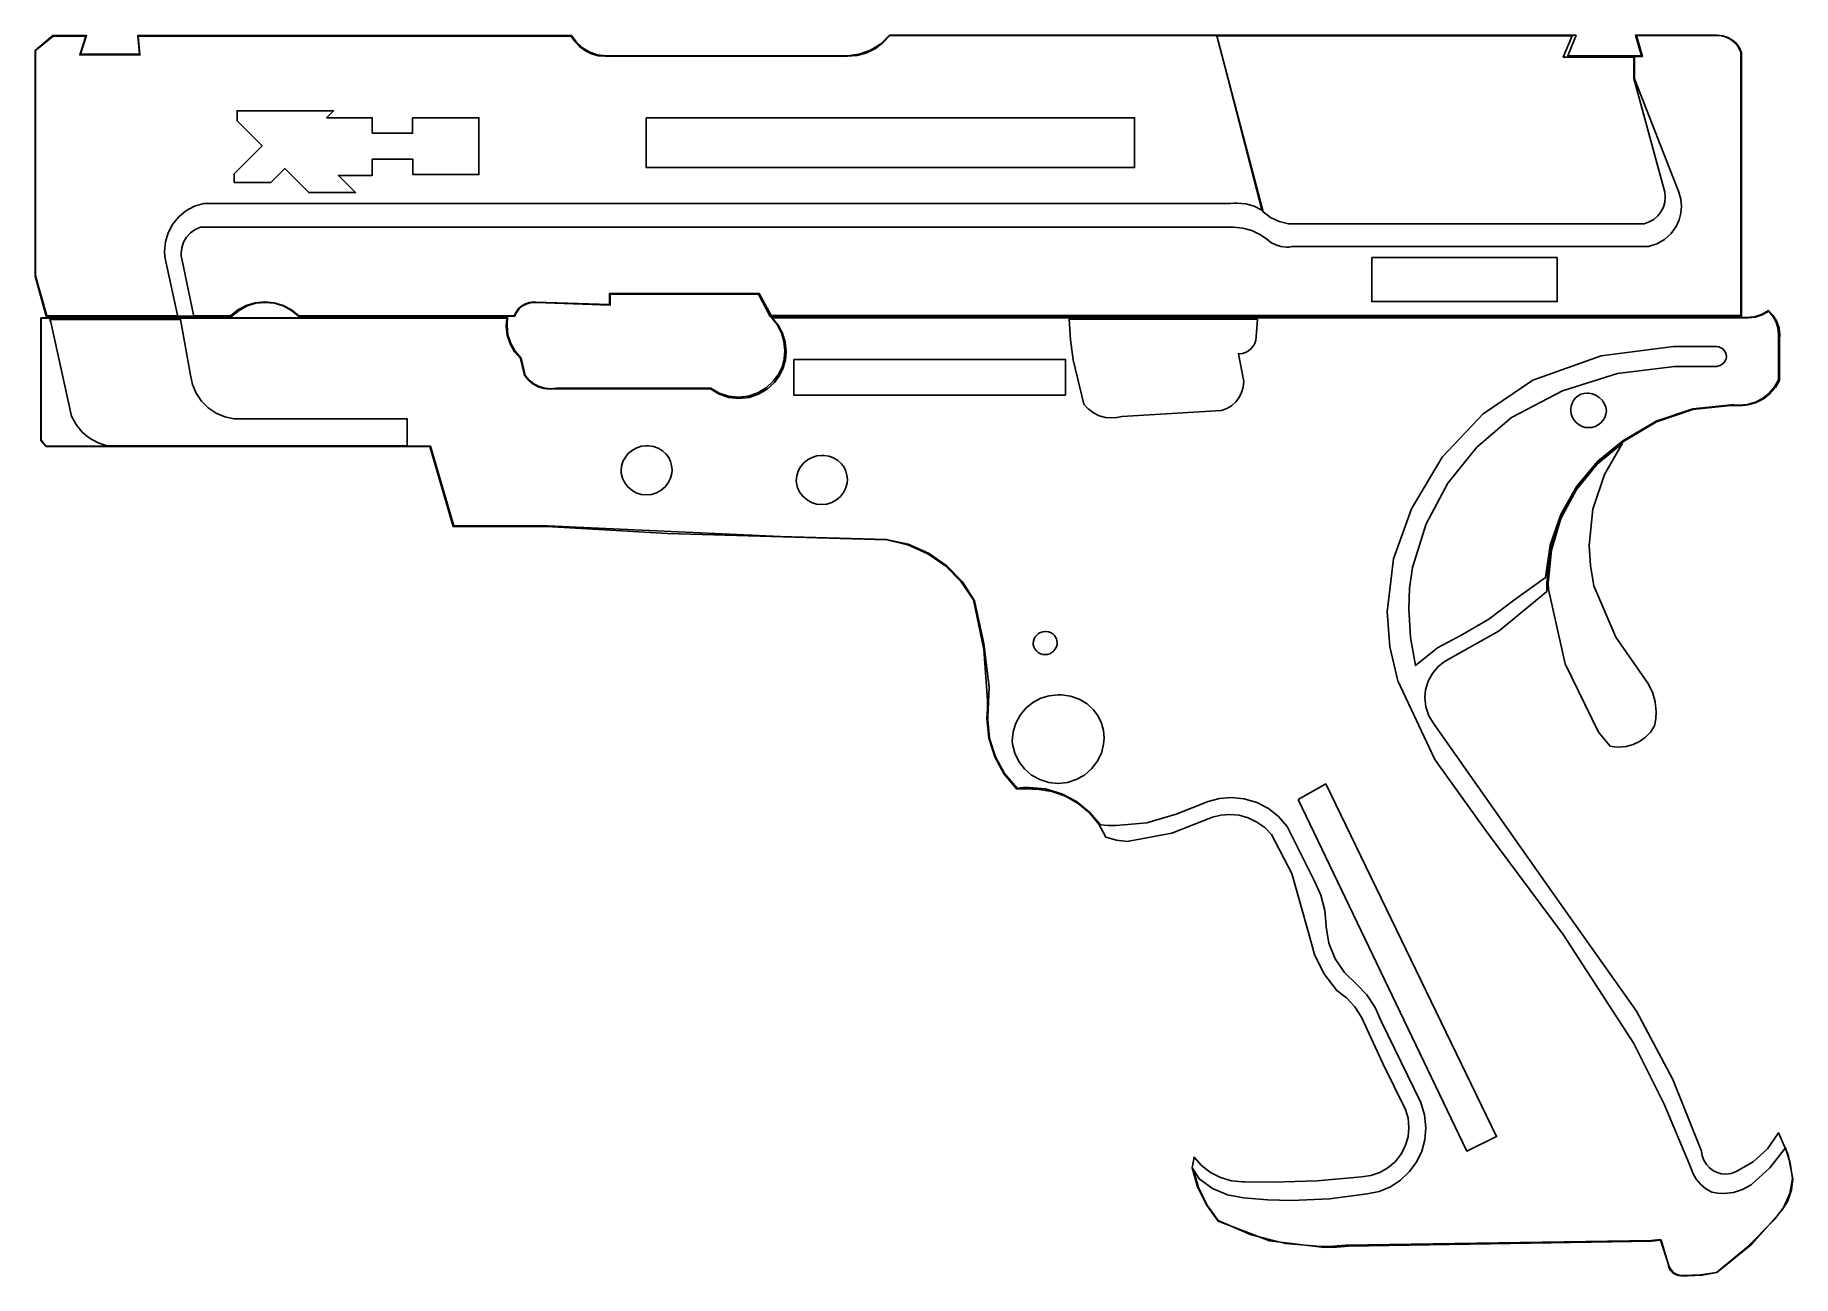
# Model space of a CAD drawing. Header units: millimetres. Extents: x 0 to 38.1, y 0 to 26.9.
import ezdxf

# ---------------------------------------------------------------- set-up
doc = ezdxf.new("R2010")
doc.units = ezdxf.units.MM

msp = doc.modelspace()

# ---------------------------------------------------------------- linework, layer by layer
for points in [[(0.38, 26.886), (1.113, 26.886), (0.984, 26.48), (2.259, 26.48), (2.225, 26.886), (11.627, 26.886), (11.732, 26.74), (11.865, 26.618), (12.02, 26.526), (12.19, 26.468), (12.368, 26.445), (17.607, 26.445), (17.865, 26.481), (18.11, 26.57), (18.33, 26.709), (18.516, 26.891), (33.401, 26.891), (33.22, 26.45), (34.819, 26.45), (34.692, 26.895), (36.457, 26.895), (36.468, 26.895), (36.582, 26.883), (36.691, 26.847), (36.791, 26.789), (36.876, 26.712), (36.943, 26.619), (36.99, 26.514), (36.99, 20.798), (15.935, 20.798), (15.679, 21.282), (12.466, 21.282), (12.466, 21.042), (10.859, 21.102), (10.821, 21.103), (10.729, 21.094), (10.64, 21.066), (10.559, 21.02), (10.489, 20.959), (10.433, 20.885), (10.393, 20.801), (5.707, 20.801), (5.553, 20.929), (5.377, 21.024), (5.185, 21.083), (4.986, 21.103), (4.787, 21.083), (4.595, 21.024), (4.419, 20.929), (4.265, 20.801), (0.24, 20.801), (0, 21.672), (0, 26.563)], [(3.092, 20.81), (0.253, 20.81), (0.011, 21.674), (0.011, 26.559), (0.387, 26.875), (1.098, 26.875), (0.965, 26.467), (2.272, 26.467), (2.236, 26.875), (11.621, 26.875), (11.703, 26.75), (11.806, 26.642), (11.927, 26.554), (12.061, 26.489), (12.205, 26.449), (12.353, 26.436), (12.39, 26.437), (17.606, 26.437), (17.611, 26.437), (17.821, 26.456), (18.025, 26.513), (18.214, 26.606), (18.384, 26.732), (18.528, 26.886), (25.611, 26.886), (26.59, 23.098), (26.422, 23.185), (26.241, 23.238), (26.053, 23.256), (25.981, 23.254), (25.91, 23.246), (3.653, 23.246), (3.453, 23.185), (3.268, 23.086), (3.107, 22.952), (2.975, 22.789), (2.882, 22.61), (2.824, 22.416), (2.804, 22.214), (2.811, 22.099), (2.83, 21.985), (3.089, 20.826)], [(34.671, 26.423), (34.671, 25.945), (35.632, 23.493), (35.673, 23.342), (35.687, 23.186), (35.674, 23.035), (35.635, 22.888), (35.573, 22.75), (35.461, 22.593), (35.319, 22.464), (35.153, 22.369), (34.969, 22.311), (27.243, 22.311), (27.183, 22.302), (27.122, 22.299), (27.003, 22.311), (26.89, 22.346), (26.785, 22.402), (26.693, 22.478), (26.549, 22.571), (26.371, 22.659), (26.179, 22.713), (25.981, 22.731), (25.932, 22.73), (3.582, 22.73), (3.467, 22.68), (3.365, 22.607), (3.281, 22.514), (3.217, 22.405), (3.178, 22.286), (3.165, 22.161), (3.168, 22.103), (3.176, 22.046), (3.433, 20.833), (3.437, 20.81), (4.231, 20.81), (4.391, 20.939), (4.572, 21.035), (4.769, 21.095), (4.974, 21.115), (5.178, 21.095), (5.375, 21.035), (5.556, 20.939), (5.716, 20.81), (10.385, 20.81), (10.423, 20.893), (10.478, 20.967), (10.547, 21.028), (10.626, 21.074), (10.714, 21.102), (10.805, 21.111), (10.863, 21.107), (12.446, 21.057), (12.446, 21.291), (15.696, 21.291), (15.951, 20.815), (36.97, 20.815), (36.97, 26.525), (36.928, 26.619), (36.869, 26.704), (36.794, 26.775), (36.706, 26.83), (36.609, 26.867), (36.507, 26.885), (34.71, 26.885), (34.84, 26.43), (34.671, 26.43)], [(25.693, 26.882), (33.315, 26.882), (33.124, 26.421), (34.652, 26.421), (34.652, 25.954), (35.327, 23.49), (35.336, 23.387), (35.325, 23.274), (35.293, 23.165), (35.241, 23.064), (35.171, 22.975), (35.085, 22.901), (34.987, 22.845), (34.88, 22.808), (27.165, 22.808), (26.966, 22.854), (26.781, 22.94), (26.616, 23.062), (25.617, 26.882)], [(4.381, 25.255), (6.469, 25.255), (6.317, 25.103), (7.306, 25.103), (7.306, 24.769), (8.181, 24.769), (8.181, 25.103), (9.619, 25.103), (9.619, 23.871), (8.187, 23.871), (8.187, 24.205), (7.307, 24.205), (7.307, 23.855), (6.574, 23.855), (6.946, 23.483), (5.929, 23.483), (5.409, 24.003), (5.11, 23.703), (4.311, 23.703), (4.311, 23.889), (4.918, 24.495), (4.376, 25.036), (4.376, 25.255)], [(13.245, 25.104), (23.833, 25.104), (23.833, 24.023), (13.245, 24.023)], [(28.971, 22.074), (32.994, 22.074), (32.994, 21.118), (28.971, 21.118)], [(8.553, 17.977), (9.058, 16.247), (11.088, 16.247), (13.708, 16.09), (18.459, 15.955), (18.919, 15.846), (19.352, 15.653), (19.741, 15.383), (20.073, 15.046), (20.337, 14.654), (20.567, 13.577), (20.645, 12.478), (20.642, 12.293), (20.635, 12.188), (20.632, 12.083), (20.675, 11.659), (20.801, 11.251), (21.006, 10.876), (21.281, 10.55), (21.386, 10.556), (21.49, 10.558), (21.764, 10.544), (22.035, 10.502), (22.335, 10.398), (22.612, 10.24), (22.855, 10.034), (23.057, 9.788), (23.21, 9.508), (23.438, 9.442), (23.675, 9.419), (23.707, 9.42), (24.638, 9.597), (25.521, 9.943), (25.702, 9.986), (25.887, 10.001), (26.095, 9.983), (26.296, 9.928), (26.484, 9.838), (26.653, 9.716), (26.798, 9.566), (27.242, 8.719), (27.612, 7.413), (27.728, 6.967), (27.931, 6.554), (28.213, 6.189), (28.426, 6.029), (28.605, 5.834), (28.747, 5.608), (29.211, 4.602), (29.704, 3.609), (29.76, 3.416), (29.778, 3.216), (29.759, 3.011), (29.7, 2.813), (29.605, 2.631), (29.478, 2.471), (29.323, 2.338), (29.145, 2.238), (28.952, 2.172), (28.75, 2.144), (27.787, 2.057), (26.82, 2.028), (26.214, 2.04), (26.173, 2.039), (25.93, 2.062), (25.695, 2.13), (25.477, 2.241), (25.283, 2.39), (25.12, 2.573), (25.079, 2.343), (25.198, 1.927), (25.388, 1.538), (25.642, 1.187), (26.759, 0.758), (27.946, 0.612), (28.207, 0.619), (28.468, 0.64), (35.041, 0.751), (35.232, 0.773), (35.394, 0.267), (35.403, 0.214), (35.421, 0.164), (35.449, 0.118), (35.485, 0.079), (35.527, 0.046), (35.575, 0.022), (35.626, 0.007), (35.68, 0.002), (35.694, 0.003), (35.756, 0.001), (35.819, 0), (36.136, 0.017), (36.45, 0.069), (37.208, 0.689), (37.861, 1.418), (37.989, 1.628), (38.07, 1.861), (38.1, 2.104), (38, 2.62), (37.791, 3.102), (37.55, 2.756), (37.239, 2.47), (36.874, 2.259), (36.762, 2.219), (36.644, 2.206), (36.552, 2.214), (36.462, 2.239), (36.377, 2.279), (36.294, 2.34), (36.225, 2.417), (36.171, 2.505), (36.137, 2.603), (36.122, 2.705), (35.499, 4.259), (34.711, 5.737), (32.868, 8.34), (30.317, 11.969), (30.211, 12.142), (30.146, 12.334), (30.124, 12.535), (30.128, 12.619), (30.14, 12.702), (30.194, 12.888), (30.286, 13.059), (30.411, 13.206), (30.565, 13.325), (31.735, 13.983), (32.771, 14.837), (32.768, 14.931), (32.766, 15.025), (32.838, 15.747), (33.052, 16.441), (33.398, 17.078), (33.863, 17.635), (34.429, 18.089), (35.143, 18.515), (35.932, 18.778), (36.759, 18.868), (36.867, 18.866), (36.954, 18.862), (37.132, 18.879), (37.304, 18.929), (37.463, 19.01), (37.604, 19.12), (37.722, 19.255), (37.812, 19.409), (37.812, 20.308), (37.817, 20.394), (37.801, 20.543), (37.754, 20.686), (37.677, 20.815), (37.574, 20.924), (37.424, 20.841), (37.26, 20.79), (37.089, 20.772), (37.054, 20.773), (15.958, 20.773), (16.083, 20.62), (16.175, 20.445), (16.232, 20.256), (16.251, 20.06), (16.236, 19.881), (16.189, 19.708), (16.112, 19.546), (16.008, 19.401), (15.849, 19.251), (15.662, 19.14), (15.455, 19.07), (15.239, 19.047), (15.028, 19.069), (14.827, 19.134), (14.644, 19.24), (11.298, 19.24), (11.239, 19.232), (11.179, 19.23), (11.05, 19.242), (10.925, 19.279), (10.809, 19.338), (10.707, 19.418), (10.622, 19.516), (10.535, 19.895), (10.405, 20.043), (10.308, 20.214), (10.248, 20.401), (10.228, 20.597), (10.232, 20.682), (10.243, 20.766), (0.125, 20.766), (0.125, 18.102), (0.229, 17.978), (8.033, 17.978)], [(23.09, 9.776), (23.261, 9.763), (23.433, 9.759), (24.096, 9.822), (24.735, 10.01), (25.424, 10.282), (25.669, 10.346), (25.922, 10.368), (26.205, 10.341), (26.478, 10.26), (26.731, 10.13), (26.954, 9.954), (27.14, 9.739), (27.732, 8.559), (27.87, 8.25), (27.954, 7.921), (27.982, 7.584), (27.982, 7.569), (28.042, 7.212), (28.177, 6.875), (28.38, 6.574), (28.642, 6.323), (28.866, 6.088), (29.047, 5.817), (29.178, 5.519), (30.036, 3.756), (30.117, 3.487), (30.145, 3.206), (30.122, 2.952), (30.055, 2.706), (29.946, 2.476), (29.791, 2.261), (29.599, 2.077), (29.377, 1.932), (29.131, 1.83), (28.872, 1.775), (28.054, 1.67), (27.231, 1.635), (26.711, 1.649), (26.193, 1.691), (25.845, 1.755), (25.52, 1.894), (25.232, 2.1), (25.102, 2.316), (25.216, 1.914), (25.4, 1.538), (25.646, 1.199), (26.355, 0.888), (27.106, 0.698), (27.878, 0.634), (28.145, 0.642), (28.412, 0.665), (35.028, 0.767), (35.229, 0.789), (35.245, 0.772), (35.401, 0.264), (35.42, 0.204), (35.449, 0.149), (35.489, 0.1), (35.537, 0.059), (35.591, 0.028), (35.65, 0.008), (35.748, 0.007), (36.098, 0.023), (36.445, 0.072), (37.101, 0.616), (37.699, 1.222), (37.897, 1.485), (38.032, 1.786), (38.096, 2.109), (38.039, 2.446), (37.944, 2.775), (37.604, 2.341), (37.193, 1.974), (37.012, 1.869), (36.814, 1.804), (36.606, 1.782), (36.475, 1.791), (36.346, 1.817), (36.216, 1.888), (36.102, 1.982), (36.006, 2.095), (35.933, 2.224), (35.884, 2.364), (35.312, 3.72), (34.653, 5.036), (33.12, 7.398), (31.44, 9.658), (30.342, 11.193), (29.536, 12.899), (29.365, 13.638), (29.308, 14.394), (29.441, 15.542), (29.835, 16.629), (30.498, 17.744), (31.388, 18.688), (32.463, 19.413), (33.948, 19.943), (35.511, 20.143), (36.447, 20.143), (36.494, 20.135), (36.539, 20.118), (36.579, 20.092), (36.613, 20.058), (36.64, 20.018), (36.657, 19.973), (36.664, 19.925), (36.654, 19.881), (36.636, 19.838), (36.61, 19.801), (36.577, 19.768), (36.54, 19.742), (36.497, 19.724), (36.453, 19.714), (35.535, 19.714), (34.298, 19.559), (33.108, 19.186), (32.004, 18.607), (31.247, 17.96), (30.622, 17.183), (30.152, 16.304), (29.854, 15.353), (29.794, 14.907), (29.774, 14.457), (29.812, 13.839), (29.924, 13.229), (30.398, 13.613), (30.936, 13.9), (31.511, 14.235), (32.043, 14.636), (32.742, 15.138), (32.841, 15.837), (33.068, 16.505), (33.415, 17.119), (33.871, 17.657), (34.418, 18.102), (35.138, 18.527), (35.932, 18.791), (36.763, 18.88), (36.822, 18.879), (36.879, 18.874), (36.937, 18.872), (37.115, 18.889), (37.287, 18.94), (37.445, 19.022), (37.586, 19.133), (37.702, 19.268), (37.791, 19.423), (37.791, 20.422), (37.774, 20.557), (37.732, 20.687), (37.665, 20.806), (37.576, 20.909), (37.437, 20.834), (37.287, 20.785), (37.13, 20.764), (15.978, 20.764), (16.106, 20.609), (16.201, 20.432), (16.259, 20.24), (16.279, 20.04), (16.263, 19.858), (16.214, 19.681), (16.135, 19.517), (16.027, 19.368), (15.868, 19.221), (15.68, 19.11), (15.474, 19.041), (15.257, 19.018), (15.037, 19.042), (14.828, 19.113), (14.638, 19.227), (11.248, 19.227), (11.161, 19.221), (11.031, 19.234), (10.906, 19.273), (10.791, 19.335), (10.691, 19.419), (10.609, 19.521), (10.523, 19.883), (10.391, 20.03), (10.293, 20.202), (10.232, 20.39), (10.211, 20.587), (10.215, 20.674), (10.227, 20.761), (0.133, 20.761), (0.133, 18.112), (0.235, 17.985), (8.566, 17.985), (9.073, 16.257), (11.106, 16.257), (16.158, 16.027), (18.447, 15.962), (18.92, 15.859), (19.364, 15.666), (19.762, 15.39), (20.098, 15.042), (20.36, 14.635), (20.564, 13.707), (20.677, 12.763), (20.647, 12.107), (20.647, 12.062), (20.689, 11.648), (20.813, 11.251), (21.015, 10.887), (21.285, 10.571), (21.414, 10.584), (21.543, 10.589), (21.904, 10.554), (22.252, 10.45), (22.573, 10.281), (22.856, 10.053)], [(0.339, 20.672), (0.791, 18.636), (0.89, 18.453), (1.021, 18.291), (1.181, 18.157), (1.364, 18.055), (1.562, 17.99), (8.064, 17.99), (8.064, 18.576), (4.317, 18.576), (4.115, 18.618), (3.925, 18.699), (3.753, 18.814), (3.607, 18.96), (3.491, 19.132), (3.411, 19.322), (3.369, 19.525), (3.147, 20.732), (0.32, 20.732)], [(26.493, 20.735), (22.411, 20.735), (22.443, 20.293), (22.502, 19.854), (22.73, 18.893), (22.826, 18.791), (22.939, 18.708), (23.065, 18.646), (23.2, 18.609), (23.34, 18.596), (23.448, 18.603), (23.554, 18.626), (25.714, 18.757), (25.828, 18.8), (25.932, 18.863), (26.023, 18.944), (26.097, 19.041), (26.152, 19.149), (26.185, 19.266), (26.197, 19.388), (26.083, 19.99), (26.097, 19.99), (26.168, 19.997), (26.235, 20.017), (26.298, 20.049), (26.353, 20.094), (26.4, 20.15), (26.435, 20.214), (26.457, 20.284), (26.464, 20.357), (26.464, 20.36)], [(16.446, 19.865), (22.333, 19.865), (22.333, 19.091), (16.446, 19.091)], [(33.673, 19.135), (33.643, 19.136), (33.573, 19.129), (33.506, 19.109), (33.445, 19.076), (33.391, 19.032), (33.346, 18.978), (33.313, 18.916), (33.293, 18.849), (33.286, 18.779), (33.287, 18.749), (33.298, 18.677), (33.323, 18.609), (33.36, 18.546), (33.408, 18.491), (33.466, 18.447), (33.531, 18.414), (33.601, 18.393), (33.673, 18.387), (33.746, 18.393), (33.815, 18.414), (33.88, 18.447), (33.938, 18.491), (33.986, 18.546), (34.023, 18.609), (34.048, 18.677), (34.059, 18.749), (34.043, 18.832), (34.011, 18.91), (33.964, 18.981), (33.905, 19.04), (33.834, 19.087), (33.756, 19.119)], [(13.293, 17.992), (13.254, 17.994), (13.146, 17.983), (13.042, 17.952), (12.946, 17.901), (12.862, 17.832), (12.793, 17.748), (12.742, 17.652), (12.711, 17.548), (12.7, 17.44), (12.702, 17.401), (12.729, 17.292), (12.779, 17.191), (12.847, 17.101), (12.933, 17.028), (13.031, 16.973), (13.139, 16.939), (13.251, 16.928), (13.363, 16.939), (13.471, 16.973), (13.569, 17.028), (13.655, 17.101), (13.723, 17.191), (13.773, 17.292), (13.8, 17.401), (13.805, 17.473), (13.797, 17.565), (13.773, 17.654), (13.734, 17.737), (13.68, 17.812), (13.6, 17.887), (13.506, 17.944), (13.402, 17.979)], [(34.411, 18.052), (33.86, 17.597), (33.409, 17.044), (33.074, 16.414), (32.867, 15.731), (32.798, 15.02), (32.8, 14.879), (33.164, 13.27), (33.884, 11.786), (34.142, 11.48), (34.236, 11.465), (34.33, 11.46), (34.486, 11.474), (34.637, 11.516), (34.778, 11.584), (34.904, 11.676), (35.012, 11.789), (35.098, 11.92), (35.129, 12.072), (35.139, 12.227), (35.119, 12.444), (35.058, 12.653), (34.959, 12.847), (34.264, 13.843), (33.788, 14.961), (33.711, 15.395), (33.685, 15.835), (33.768, 16.619), (34.014, 17.37)], [(17.092, 17.783), (17.053, 17.785), (16.945, 17.774), (16.841, 17.743), (16.745, 17.692), (16.661, 17.623), (16.593, 17.539), (16.541, 17.443), (16.51, 17.339), (16.499, 17.231), (16.501, 17.192), (16.528, 17.083), (16.578, 16.982), (16.647, 16.892), (16.732, 16.819), (16.83, 16.764), (16.938, 16.73), (17.05, 16.719), (17.162, 16.73), (17.27, 16.764), (17.368, 16.819), (17.454, 16.892), (17.522, 16.982), (17.572, 17.083), (17.6, 17.192), (17.605, 17.264), (17.596, 17.356), (17.572, 17.445), (17.533, 17.528), (17.479, 17.603), (17.399, 17.678), (17.305, 17.735), (17.201, 17.77)], [(21.911, 13.965), (21.893, 13.966), (21.842, 13.961), (21.794, 13.946), (21.749, 13.922), (21.71, 13.89), (21.677, 13.851), (21.653, 13.806), (21.638, 13.757), (21.633, 13.706), (21.634, 13.688), (21.647, 13.637), (21.67, 13.589), (21.703, 13.547), (21.743, 13.513), (21.789, 13.487), (21.839, 13.471), (21.892, 13.466), (21.944, 13.471), (21.995, 13.487), (22.041, 13.513), (22.081, 13.547), (22.113, 13.589), (22.137, 13.637), (22.15, 13.688), (22.152, 13.722), (22.148, 13.765), (22.137, 13.806), (22.118, 13.845), (22.093, 13.881), (22.056, 13.916), (22.011, 13.943), (21.963, 13.959)], [(22.247, 12.592), (22.177, 12.594), (21.983, 12.575), (21.796, 12.519), (21.624, 12.427), (21.473, 12.303), (21.349, 12.152), (21.257, 11.98), (21.2, 11.793), (21.181, 11.599), (21.184, 11.528), (21.234, 11.332), (21.322, 11.149), (21.446, 10.989), (21.6, 10.856), (21.777, 10.758), (21.97, 10.697), (22.172, 10.676), (22.374, 10.697), (22.567, 10.758), (22.745, 10.856), (22.898, 10.989), (23.022, 11.149), (23.111, 11.332), (23.161, 11.528), (23.168, 11.593), (23.17, 11.658), (23.155, 11.823), (23.112, 11.982), (23.041, 12.132), (22.944, 12.266), (22.8, 12.402), (22.631, 12.504), (22.444, 12.569)], [(27.376, 10.323), (31.03, 2.704), (31.678, 3.019), (27.975, 10.664)]]:
    msp.add_lwpolyline(points, close=True)

doc.saveas('drawing.dxf')
